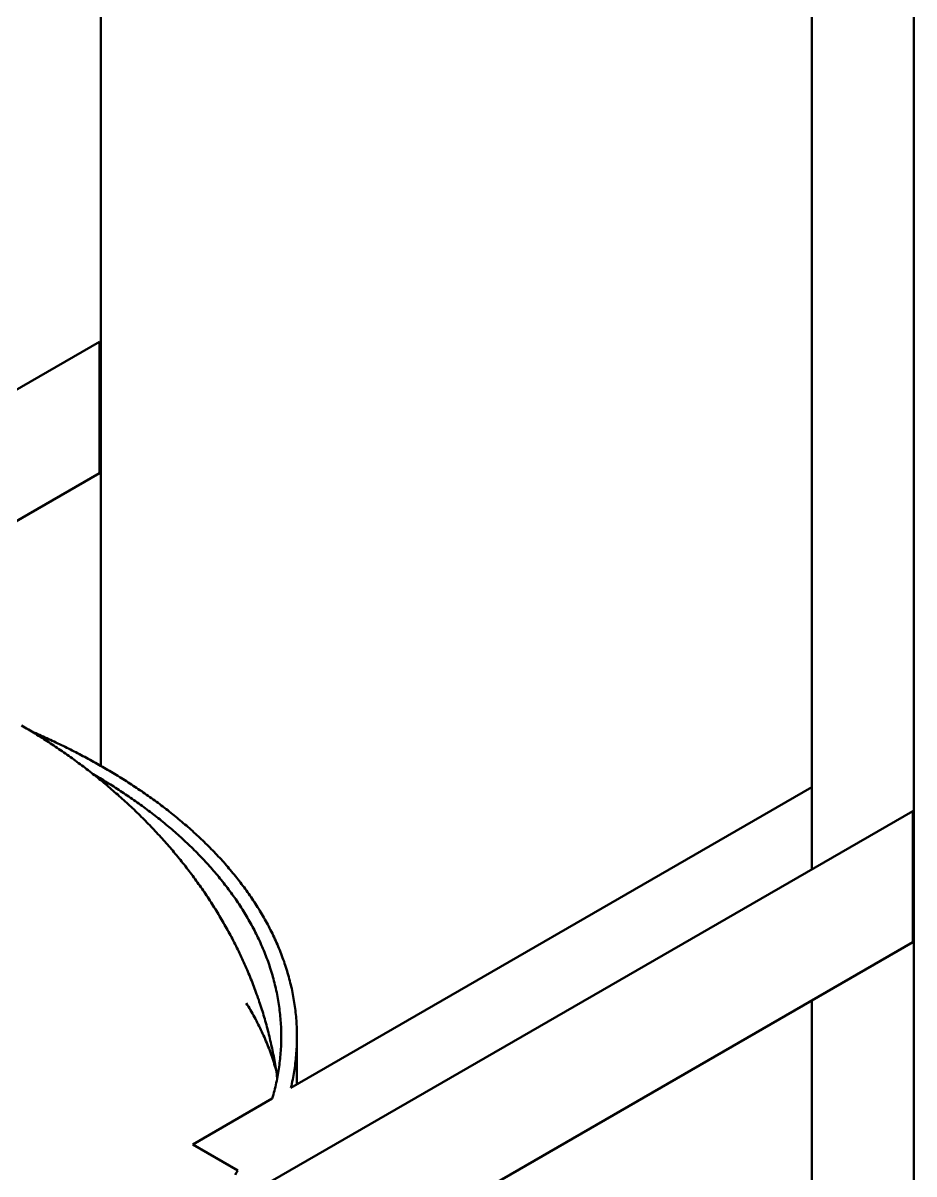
# Model space of a CAD drawing. Header units: millimetres. Extents: x 0 to 594, y 0 to 420.
# Drawn here: x 489.83 to 511.99, y 254.29 to 282.93 of the extents above; entities that cross this region are included whole.
import ezdxf

# ---------------------------------------------------------------- set-up
doc = ezdxf.new("R2010")
doc.units = ezdxf.units.MM
doc.layers.add('01-VISIBLE', color=7, linetype='CONTINUOUS', lineweight=50)

msp = doc.modelspace()

# ---------------------------------------------------------------- linework, layer by layer
at = {"layer": '01-VISIBLE'}
for p, q in [((491.77, 264.444), (491.77, 303.088)), ((509.453, 261.873), (509.453, 291.412)), ((511.993, 233.005), (511.993, 291.412)), ((485.995, 271.681), (491.737, 274.996)), ((491.737, 271.73), (491.737, 274.996)), ((489.22, 270.277), (491.737, 271.73)), ((496.498, 256.434), (509.453, 263.914)), ((495.822, 254.003), (511.961, 263.32)), ((511.961, 260.054), (511.961, 263.32)), ((495.822, 250.737), (511.961, 260.054)), ((509.453, 231.2), (509.453, 258.607)), ((496.647, 256.52), (496.647, 257.707)), ((494.055, 255.024), (496.033, 256.166)), ((494.055, 255.024), (495.18, 254.374))]:
    msp.add_line(p, q, dxfattribs=at)
for points in [[(496.157, 256.675), (496.15, 256.725), (496.143, 256.774), (496.135, 256.824), (496.128, 256.873), (496.12, 256.923), (496.112, 256.972), (496.104, 257.022), (496.095, 257.071), (496.086, 257.12), (496.077, 257.169), (496.068, 257.219), (496.058, 257.268), (496.048, 257.317), (496.038, 257.366), (496.028, 257.415), (496.018, 257.464), (496.007, 257.513), (495.996, 257.562), (495.985, 257.611), (495.973, 257.66), (495.962, 257.708), (495.95, 257.757), (495.937, 257.806), (495.925, 257.854), (495.912, 257.903), (495.899, 257.951), (495.886, 257.999), (495.873, 258.048), (495.859, 258.096), (495.846, 258.144), (495.831, 258.192), (495.817, 258.24), (495.803, 258.288), (495.788, 258.336), (495.773, 258.384), (495.758, 258.431), (495.742, 258.479), (495.727, 258.527), (495.711, 258.574), (495.695, 258.622), (495.678, 258.669), (495.662, 258.716), (495.645, 258.763), (495.628, 258.811), (495.611, 258.858), (495.593, 258.905), (495.575, 258.952), (495.558, 258.998), (495.539, 259.045), (495.521, 259.092), (495.503, 259.138), (495.484, 259.185), (495.465, 259.231), (495.446, 259.277), (495.426, 259.323), (495.407, 259.37), (495.387, 259.416), (495.367, 259.461), (495.346, 259.507), (495.326, 259.553), (495.305, 259.599), (495.284, 259.644), (495.263, 259.69), (495.242, 259.735), (495.22, 259.78), (495.199, 259.825), (495.177, 259.87), (495.155, 259.915), (495.132, 259.96), (495.11, 260.005), (495.087, 260.05), (495.064, 260.094), (495.041, 260.139), (495.018, 260.183), (494.994, 260.227), (494.971, 260.271), (494.947, 260.315), (494.923, 260.359), (494.898, 260.403), (494.874, 260.447), (494.849, 260.49), (494.824, 260.534), (494.799, 260.577), (494.774, 260.621), (494.749, 260.664), (494.723, 260.707), (494.697, 260.75), (494.671, 260.793), (494.645, 260.835), (494.619, 260.878), (494.592, 260.921), (494.565, 260.963), (494.539, 261.005), (494.512, 261.047), (494.484, 261.089), (494.457, 261.131), (494.429, 261.173), (494.401, 261.215), (494.374, 261.256), (494.345, 261.298), (494.317, 261.339), (494.289, 261.38), (494.26, 261.422), (494.231, 261.463), (494.202, 261.503), (494.173, 261.544), (494.144, 261.585), (494.114, 261.625), (494.085, 261.666), (494.055, 261.706), (494.025, 261.746), (493.995, 261.786), (493.965, 261.826), (493.934, 261.866), (493.903, 261.906), (493.873, 261.945), (493.842, 261.985), (493.811, 262.024), (493.779, 262.063), (493.748, 262.102), (493.716, 262.141), (493.685, 262.18), (493.653, 262.218), (493.621, 262.257), (493.589, 262.295), (493.556, 262.334), (493.524, 262.372), (493.491, 262.41), (493.459, 262.448), (493.426, 262.486), (493.393, 262.523), (493.36, 262.561), (493.326, 262.598), (493.293, 262.635), (493.259, 262.673), (493.225, 262.71), (493.191, 262.747), (493.157, 262.783), (493.123, 262.82), (493.089, 262.856), (493.054, 262.893), (493.02, 262.929), (492.985, 262.965), (492.95, 263.001), (492.915, 263.037), (492.88, 263.073), (492.845, 263.108), (492.81, 263.144), (492.774, 263.179), (492.738, 263.214), (492.703, 263.249), (492.667, 263.284), (492.631, 263.319), (492.595, 263.354), (492.558, 263.388), (492.522, 263.423), (492.485, 263.457), (492.449, 263.491), (492.412, 263.525), (492.375, 263.559), (492.338, 263.593), (492.301, 263.627), (492.264, 263.66), (492.226, 263.693), (492.189, 263.727), (492.151, 263.76), (492.113, 263.793), (492.076, 263.826), (492.038, 263.858), (492, 263.891), (491.961, 263.923), (491.923, 263.956), (491.885, 263.988), (491.846, 264.02), (491.808, 264.052), (491.769, 264.084), (491.73, 264.115), (491.691, 264.147), (491.652, 264.178), (491.613, 264.209), (491.573, 264.24), (491.534, 264.271), (491.495, 264.302), (491.455, 264.333), (491.415, 264.364), (491.376, 264.394), (491.336, 264.424), (491.296, 264.455), (491.256, 264.485), (491.215, 264.514), (491.175, 264.544), (491.135, 264.574), (491.094, 264.603), (491.054, 264.633), (491.013, 264.662), (490.972, 264.691), (490.931, 264.72), (490.89, 264.749), (490.849, 264.778), (490.808, 264.806), (490.767, 264.835), (490.726, 264.863), (490.684, 264.891), (490.643, 264.919), (490.601, 264.947), (490.559, 264.975), (490.518, 265.003), (490.476, 265.03), (490.434, 265.058), (490.392, 265.085), (490.35, 265.112), (490.307, 265.139), (490.265, 265.166), (490.223, 265.192), (490.18, 265.219), (490.138, 265.245), (490.095, 265.272), (490.052, 265.298), (490.01, 265.324), (489.967, 265.35), (489.924, 265.376), (489.881, 265.401), (489.838, 265.427), (489.794, 265.452)], [(496.647, 257.707), (496.647, 257.757), (496.646, 257.807), (496.645, 257.857), (496.643, 257.907), (496.641, 257.957), (496.639, 258.007), (496.636, 258.058), (496.632, 258.108), (496.628, 258.157), (496.624, 258.207), (496.619, 258.257), (496.614, 258.307), (496.608, 258.357), (496.602, 258.407), (496.595, 258.456), (496.588, 258.506), (496.581, 258.556), (496.573, 258.605), (496.564, 258.654), (496.556, 258.704), (496.546, 258.753), (496.537, 258.802), (496.527, 258.851), (496.516, 258.9), (496.505, 258.949), (496.494, 258.998), (496.482, 259.047), (496.47, 259.095), (496.457, 259.144), (496.444, 259.192), (496.43, 259.24), (496.416, 259.289), (496.402, 259.337), (496.387, 259.384), (496.372, 259.432), (496.357, 259.48), (496.341, 259.527), (496.325, 259.575), (496.308, 259.622), (496.291, 259.669), (496.273, 259.716), (496.255, 259.763), (496.237, 259.81), (496.219, 259.856), (496.2, 259.903), (496.18, 259.949), (496.161, 259.995), (496.141, 260.041), (496.12, 260.087), (496.1, 260.132), (496.079, 260.178), (496.057, 260.223), (496.035, 260.268), (496.013, 260.313), (495.991, 260.358), (495.968, 260.403), (495.945, 260.447), (495.922, 260.492), (495.898, 260.536), (495.874, 260.58), (495.849, 260.623), (495.825, 260.667), (495.8, 260.711), (495.775, 260.754), (495.749, 260.797), (495.723, 260.84), (495.697, 260.883), (495.67, 260.925), (495.644, 260.968), (495.617, 261.01), (495.589, 261.052), (495.562, 261.094), (495.534, 261.135), (495.506, 261.177), (495.478, 261.218), (495.449, 261.259), (495.42, 261.3), (495.391, 261.341), (495.361, 261.382), (495.332, 261.422), (495.302, 261.462), (495.272, 261.502), (495.241, 261.542), (495.211, 261.582), (495.18, 261.621), (495.149, 261.66), (495.117, 261.7), (495.086, 261.739), (495.054, 261.777), (495.022, 261.816), (494.99, 261.854), (494.957, 261.892), (494.925, 261.931), (494.892, 261.968), (494.859, 262.006), (494.826, 262.043), (494.792, 262.081), (494.759, 262.118), (494.725, 262.155), (494.691, 262.192), (494.656, 262.228), (494.622, 262.265), (494.587, 262.301), (494.552, 262.337), (494.517, 262.373), (494.482, 262.408), (494.447, 262.444), (494.411, 262.479), (494.376, 262.514), (494.34, 262.549), (494.304, 262.584), (494.267, 262.619), (494.231, 262.653), (494.195, 262.688), (494.158, 262.722), (494.121, 262.756), (494.084, 262.789), (494.047, 262.823), (494.009, 262.856), (493.972, 262.89), (493.934, 262.923), (493.896, 262.956), (493.858, 262.988), (493.82, 263.021), (493.782, 263.053), (493.744, 263.086), (493.705, 263.118), (493.667, 263.15), (493.628, 263.181), (493.589, 263.213), (493.55, 263.244), (493.511, 263.276), (493.471, 263.307), (493.432, 263.338), (493.392, 263.368), (493.353, 263.399), (493.313, 263.429), (493.273, 263.46), (493.233, 263.49), (493.193, 263.52), (493.152, 263.55), (493.112, 263.579), (493.071, 263.609), (493.031, 263.638), (492.99, 263.667), (492.949, 263.696), (492.908, 263.725), (492.867, 263.754), (492.826, 263.782), (492.785, 263.811), (492.743, 263.839), (492.702, 263.867), (492.66, 263.895), (492.618, 263.923), (492.577, 263.95), (492.535, 263.978), (492.493, 264.005), (492.45, 264.032), (492.408, 264.059), (492.366, 264.086), (492.324, 264.113), (492.281, 264.14), (492.239, 264.166), (492.196, 264.192), (492.153, 264.218), (492.11, 264.244), (492.067, 264.27), (492.024, 264.296), (491.981, 264.322), (491.938, 264.347), (491.895, 264.372), (491.851, 264.398), (491.808, 264.423), (491.765, 264.447), (491.721, 264.472), (491.677, 264.497), (491.634, 264.521), (491.59, 264.546), (491.546, 264.57), (491.502, 264.594), (491.458, 264.618), (491.414, 264.641), (491.369, 264.665), (491.325, 264.689), (491.281, 264.712), (491.236, 264.735), (491.192, 264.758), (491.147, 264.781), (491.103, 264.804), (491.058, 264.827), (491.013, 264.849), (490.969, 264.872), (490.924, 264.894), (490.879, 264.916), (490.834, 264.938), (490.789, 264.96), (490.744, 264.982), (490.698, 265.004), (490.653, 265.025), (490.608, 265.047), (490.562, 265.068), (490.517, 265.089), (490.471, 265.11), (490.426, 265.131), (490.38, 265.152), (490.335, 265.172), (490.289, 265.193), (490.243, 265.213), (490.197, 265.233), (490.151, 265.254), (490.105, 265.274), (490.059, 265.294)], [(496.257, 257.707), (496.257, 257.757), (496.256, 257.807), (496.255, 257.857), (496.253, 257.907), (496.251, 257.957), (496.248, 258.007), (496.245, 258.057), (496.242, 258.107), (496.238, 258.157), (496.233, 258.207), (496.228, 258.257), (496.223, 258.307), (496.217, 258.356), (496.211, 258.406), (496.204, 258.456), (496.197, 258.505), (496.189, 258.555), (496.181, 258.604), (496.173, 258.653), (496.164, 258.703), (496.154, 258.752), (496.144, 258.801), (496.134, 258.85), (496.123, 258.899), (496.112, 258.948), (496.1, 258.996), (496.088, 259.045), (496.076, 259.093), (496.063, 259.142), (496.049, 259.19), (496.036, 259.238), (496.021, 259.286), (496.007, 259.334), (495.992, 259.382), (495.976, 259.43), (495.961, 259.477), (495.944, 259.524), (495.928, 259.572), (495.911, 259.619), (495.893, 259.666), (495.875, 259.712), (495.857, 259.759), (495.839, 259.806), (495.82, 259.852), (495.8, 259.898), (495.781, 259.944), (495.761, 259.99), (495.74, 260.036), (495.72, 260.081), (495.698, 260.127), (495.677, 260.172), (495.655, 260.217), (495.633, 260.262), (495.61, 260.307), (495.588, 260.351), (495.564, 260.396), (495.541, 260.44), (495.517, 260.484), (495.493, 260.528), (495.469, 260.572), (495.444, 260.615), (495.419, 260.658), (495.393, 260.702), (495.368, 260.745), (495.342, 260.787), (495.315, 260.83), (495.289, 260.872), (495.262, 260.915), (495.235, 260.957), (495.207, 260.999), (495.18, 261.04), (495.152, 261.082), (495.123, 261.123), (495.095, 261.164), (495.066, 261.205), (495.037, 261.246), (495.007, 261.287), (494.978, 261.327), (494.948, 261.367), (494.918, 261.407), (494.888, 261.447), (494.857, 261.487), (494.826, 261.526), (494.795, 261.565), (494.764, 261.605), (494.732, 261.643), (494.701, 261.682), (494.669, 261.721), (494.636, 261.759), (494.604, 261.797), (494.571, 261.835), (494.538, 261.873), (494.505, 261.911), (494.472, 261.948), (494.439, 261.985), (494.405, 262.022), (494.371, 262.059), (494.337, 262.096), (494.303, 262.132), (494.268, 262.169), (494.234, 262.205), (494.199, 262.241), (494.164, 262.277), (494.128, 262.312), (494.093, 262.347), (494.057, 262.383), (494.022, 262.418), (493.986, 262.453), (493.95, 262.487), (493.913, 262.522), (493.877, 262.556), (493.84, 262.59), (493.803, 262.624), (493.766, 262.658), (493.729, 262.692), (493.692, 262.725), (493.655, 262.758), (493.617, 262.791), (493.579, 262.824), (493.541, 262.857), (493.503, 262.89), (493.465, 262.922), (493.427, 262.954), (493.388, 262.986), (493.35, 263.018), (493.311, 263.05), (493.272, 263.082), (493.233, 263.113), (493.194, 263.144), (493.155, 263.175), (493.115, 263.206), (493.076, 263.237), (493.036, 263.267), (492.996, 263.298), (492.956, 263.328), (492.916, 263.358), (492.876, 263.388), (492.836, 263.418), (492.795, 263.447), (492.755, 263.477), (492.714, 263.506), (492.673, 263.535), (492.633, 263.564), (492.592, 263.593), (492.551, 263.621), (492.509, 263.65), (492.468, 263.678), (492.427, 263.706), (492.385, 263.734), (492.343, 263.762), (492.302, 263.79), (492.26, 263.817), (492.218, 263.845), (492.176, 263.872), (492.134, 263.899), (492.092, 263.926), (492.049, 263.953), (492.007, 263.979), (491.964, 264.006), (491.922, 264.032), (491.879, 264.058), (491.836, 264.084), (491.793, 264.11), (491.75, 264.136), (491.707, 264.161), (491.664, 264.187), (491.621, 264.212), (491.578, 264.237)], [(496.167, 256.73), (496.154, 256.779), (496.141, 256.828), (496.128, 256.877), (496.114, 256.926), (496.099, 256.974), (496.084, 257.023), (496.069, 257.071), (496.054, 257.12), (496.038, 257.168), (496.021, 257.216), (496.004, 257.264), (495.987, 257.312), (495.97, 257.359), (495.952, 257.407), (495.933, 257.454), (495.914, 257.501), (495.895, 257.548), (495.876, 257.595), (495.856, 257.642), (495.836, 257.689), (495.815, 257.735), (495.794, 257.781), (495.773, 257.827), (495.751, 257.873), (495.729, 257.919), (495.707, 257.965), (495.684, 258.01), (495.661, 258.055), (495.638, 258.101), (495.614, 258.145), (495.59, 258.19), (495.566, 258.235), (495.541, 258.279), (495.516, 258.323), (495.491, 258.367), (495.465, 258.411), (495.439, 258.455), (495.413, 258.498), (495.387, 258.542)], [(496.033, 256.166), (496.047, 256.214), (496.06, 256.263), (496.073, 256.311), (496.086, 256.36), (496.098, 256.409), (496.11, 256.458), (496.121, 256.507), (496.132, 256.556), (496.143, 256.606), (496.153, 256.655), (496.162, 256.705), (496.172, 256.754), (496.18, 256.804), (496.188, 256.854), (496.196, 256.903), (496.203, 256.953), (496.21, 257.003), (496.217, 257.053), (496.223, 257.103), (496.228, 257.153), (496.233, 257.204), (496.238, 257.254), (496.242, 257.304), (496.245, 257.354), (496.248, 257.405), (496.251, 257.455), (496.253, 257.505), (496.255, 257.556), (496.256, 257.606), (496.257, 257.657), (496.257, 257.707)], [(496.498, 256.434), (496.51, 256.484), (496.521, 256.534), (496.531, 256.585), (496.541, 256.635), (496.551, 256.686), (496.56, 256.736), (496.569, 256.787), (496.578, 256.837), (496.585, 256.888), (496.593, 256.939), (496.6, 256.99), (496.606, 257.041), (496.612, 257.092), (496.618, 257.143), (496.623, 257.194), (496.627, 257.245), (496.631, 257.296), (496.635, 257.348), (496.638, 257.399), (496.641, 257.45), (496.643, 257.502), (496.645, 257.553), (496.646, 257.604), (496.647, 257.656), (496.647, 257.707)], [(495.18, 254.374), (495.144, 254.321), (495.108, 254.269)]]:
    msp.add_lwpolyline(points, dxfattribs=at)

doc.saveas('drawing.dxf')
